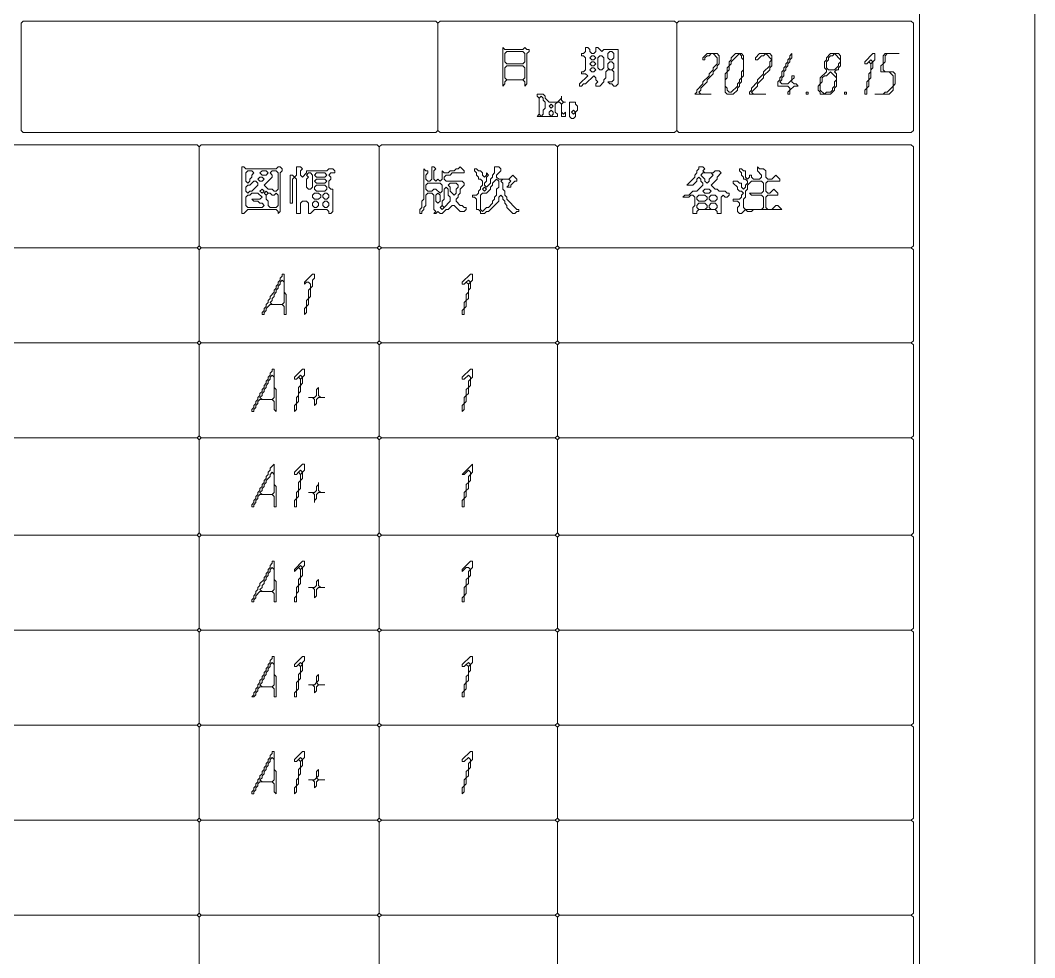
# Model space of a CAD drawing. Extents: x 58 to 1298, y 69 to 1823.
# Drawn here: x 796 to 1298, y 946 to 1410 of the extents above; entities that cross this region are included whole.
import ezdxf

# ---------------------------------------------------------------- set-up
doc = ezdxf.new("R2010")
doc.units = 0
doc.layers.add('TRACE_CURVE', color=3, linetype='Continuous', lineweight=0)
doc.layers.add('TRACE_TEXT_SYMBOL', color=6, linetype='Continuous', lineweight=0)

msp = doc.modelspace()

# ---------------------------------------------------------------- linework, layer by layer
at = {"layer": 'TRACE_CURVE', "color": 3}
for points in [[(58, 1823), (59, 1822), (59, 70), (58, 69), (1298, 69), (1298, 1823)], [(59, 1822), (60, 1823), (1297, 1823), (1298, 1822), (1298, 70), (1297, 69), (60, 69), (59, 70)], [(206, 1765), (205, 1764), (204, 1764), (204, 128), (205, 128), (206, 127), (1239, 127), (1240, 128), (1241, 128), (1241, 1764), (1240, 1764), (1239, 1765)], [(797, 1408), (798, 1409), (1002, 1409), (1003, 1408), (1003, 1355), (1002, 1354), (798, 1354), (797, 1355)], [(1003, 1408), (1004, 1409), (1120, 1409), (1121, 1408), (1121, 1355), (1120, 1354), (1004, 1354), (1003, 1355)], [(1121, 1408), (1122, 1409), (1237, 1409), (1238, 1408), (1238, 1355), (1237, 1354), (1122, 1354), (1121, 1355)], [(413, 1347), (414, 1348), (884, 1348), (885, 1347), (885, 1298), (884, 1297), (414, 1297), (413, 1298)], [(885, 1347), (886, 1348), (973, 1348), (974, 1347), (974, 1298), (973, 1297), (886, 1297), (885, 1298)], [(974, 1347), (975, 1348), (1061, 1348), (1062, 1347), (1062, 1298), (1061, 1297), (975, 1297), (974, 1298)], [(1062, 1347), (1063, 1348), (1237, 1348), (1238, 1347), (1238, 1298), (1237, 1297), (1063, 1297), (1062, 1298)], [(413, 1296), (414, 1297), (884, 1297), (885, 1296), (885, 1251), (884, 1250), (414, 1250), (413, 1251)], [(885, 1296), (886, 1297), (973, 1297), (974, 1296), (974, 1251), (973, 1250), (886, 1250), (885, 1251)], [(974, 1296), (975, 1297), (1061, 1297), (1062, 1296), (1062, 1251), (1061, 1250), (975, 1250), (974, 1251)], [(1062, 1296), (1063, 1297), (1237, 1297), (1238, 1296), (1238, 1251), (1237, 1250), (1063, 1250), (1062, 1251)], [(413, 1249), (414, 1250), (884, 1250), (885, 1249), (885, 1204), (884, 1203), (414, 1203), (413, 1204)], [(885, 1249), (886, 1250), (973, 1250), (974, 1249), (974, 1204), (973, 1203), (886, 1203), (885, 1204)], [(974, 1249), (975, 1250), (1061, 1250), (1062, 1249), (1062, 1204), (1061, 1203), (975, 1203), (974, 1204)], [(1062, 1249), (1063, 1250), (1237, 1250), (1238, 1249), (1238, 1204), (1237, 1203), (1063, 1203), (1062, 1204)], [(413, 1202), (414, 1203), (884, 1203), (885, 1202), (885, 1156), (884, 1155), (414, 1155), (413, 1156)], [(885, 1202), (886, 1203), (973, 1203), (974, 1202), (974, 1156), (973, 1155), (886, 1155), (885, 1156)], [(974, 1202), (975, 1203), (1061, 1203), (1062, 1202), (1062, 1156), (1061, 1155), (975, 1155), (974, 1156)], [(1062, 1202), (1063, 1203), (1237, 1203), (1238, 1202), (1238, 1156), (1237, 1155), (1063, 1155), (1062, 1156)], [(413, 1154), (414, 1155), (884, 1155), (885, 1154), (885, 1109), (884, 1108), (414, 1108), (413, 1109)], [(885, 1154), (886, 1155), (973, 1155), (974, 1154), (974, 1109), (973, 1108), (886, 1108), (885, 1109)], [(974, 1154), (975, 1155), (1061, 1155), (1062, 1154), (1062, 1109), (1061, 1108), (975, 1108), (974, 1109)], [(1062, 1154), (1063, 1155), (1237, 1155), (1238, 1154), (1238, 1109), (1237, 1108), (1063, 1108), (1062, 1109)], [(413, 1107), (414, 1108), (884, 1108), (885, 1107), (885, 1062), (884, 1061), (414, 1061), (413, 1062)], [(885, 1107), (886, 1108), (973, 1108), (974, 1107), (974, 1062), (973, 1061), (886, 1061), (885, 1062)], [(974, 1107), (975, 1108), (1061, 1108), (1062, 1107), (1062, 1062), (1061, 1061), (975, 1061), (974, 1062)], [(1062, 1107), (1063, 1108), (1237, 1108), (1238, 1107), (1238, 1062), (1237, 1061), (1063, 1061), (1062, 1062)], [(413, 1060), (414, 1061), (884, 1061), (885, 1060), (885, 1015), (884, 1014), (414, 1014), (413, 1015)], [(885, 1060), (886, 1061), (973, 1061), (974, 1060), (974, 1015), (973, 1014), (886, 1014), (885, 1015)], [(974, 1060), (975, 1061), (1061, 1061), (1062, 1060), (1062, 1015), (1061, 1014), (975, 1014), (974, 1015)], [(1062, 1060), (1063, 1061), (1237, 1061), (1238, 1060), (1238, 1015), (1237, 1014), (1063, 1014), (1062, 1015)], [(413, 1013), (414, 1014), (884, 1014), (885, 1013), (885, 968), (884, 967), (414, 967), (413, 968)], [(885, 1013), (886, 1014), (973, 1014), (974, 1013), (974, 968), (973, 967), (886, 967), (885, 968)], [(974, 1013), (975, 1014), (1061, 1014), (1062, 1013), (1062, 968), (1061, 967), (975, 967), (974, 968)], [(1062, 1013), (1063, 1014), (1237, 1014), (1238, 1013), (1238, 968), (1237, 967), (1063, 967), (1062, 968)], [(413, 966), (414, 967), (884, 967), (885, 966), (885, 920), (884, 919), (414, 919), (413, 920)], [(885, 966), (886, 967), (973, 967), (974, 966), (974, 920), (973, 919), (886, 919), (885, 920)], [(974, 966), (975, 967), (1061, 967), (1062, 966), (1062, 920), (1061, 919), (975, 919), (974, 920)], [(1062, 966), (1063, 967), (1237, 967), (1238, 966), (1238, 920), (1237, 919), (1063, 919), (1062, 920)]]:
    msp.add_lwpolyline(points, close=True, dxfattribs=at)
at = {"layer": 'TRACE_TEXT_SYMBOL', "color": 6}
for points in [[(1035, 1396), (1035, 1377), (1036, 1378), (1036, 1379), (1037, 1380), (1045, 1380), (1046, 1379), (1046, 1377), (1047, 1378), (1047, 1393), (1048, 1394), (1048, 1395), (1047, 1395), (1046, 1396), (1045, 1395), (1036, 1395)], [(1076, 1396), (1076, 1394), (1075, 1393), (1074, 1393), (1074, 1392), (1075, 1392), (1076, 1391), (1076, 1385), (1075, 1384), (1074, 1384), (1074, 1383), (1076, 1383), (1077, 1382), (1073, 1378), (1073, 1377), (1074, 1377), (1075, 1378), (1076, 1378), (1080, 1382), (1081, 1381), (1081, 1380), (1082, 1379), (1081, 1378), (1081, 1377), (1083, 1377), (1085, 1379), (1085, 1380), (1086, 1381), (1086, 1384), (1087, 1385), (1089, 1385), (1090, 1384), (1090, 1380), (1089, 1379), (1087, 1379), (1088, 1378), (1089, 1378), (1090, 1377), (1091, 1377), (1092, 1378), (1092, 1395), (1085, 1395), (1084, 1394), (1082, 1396), (1081, 1396), (1081, 1394), (1080, 1393), (1079, 1393), (1078, 1394), (1078, 1395), (1077, 1396)], [(1036, 1393), (1037, 1394), (1045, 1394), (1046, 1393), (1046, 1389), (1045, 1388), (1037, 1388), (1036, 1389)], [(1078, 1391), (1079, 1392), (1080, 1392), (1081, 1391), (1080, 1390), (1079, 1390)], [(1082, 1391), (1083, 1392), (1084, 1392), (1085, 1391), (1085, 1386), (1084, 1385), (1083, 1385), (1082, 1386)], [(1087, 1393), (1088, 1394), (1089, 1394), (1090, 1393), (1090, 1391), (1089, 1390), (1088, 1390), (1087, 1391)], [(1136, 1393), (1134, 1391), (1134, 1390), (1135, 1390), (1135, 1391), (1136, 1392), (1137, 1392), (1138, 1393), (1139, 1393), (1141, 1391), (1141, 1388), (1139, 1386), (1139, 1385), (1137, 1383), (1137, 1382), (1134, 1379), (1134, 1378), (1131, 1375), (1131, 1374), (1130, 1373), (1138, 1373), (1133, 1373), (1132, 1374), (1133, 1375), (1133, 1376), (1136, 1379), (1136, 1380), (1139, 1383), (1139, 1384), (1141, 1386), (1141, 1387), (1142, 1388), (1142, 1392), (1141, 1393)], [(1150, 1393), (1148, 1391), (1148, 1390), (1147, 1389), (1147, 1387), (1146, 1386), (1146, 1384), (1145, 1383), (1145, 1374), (1146, 1373), (1149, 1373), (1151, 1375), (1151, 1376), (1152, 1377), (1152, 1378), (1153, 1379), (1153, 1381), (1154, 1382), (1154, 1392), (1153, 1393)], [(1152, 1393), (1153, 1392), (1153, 1391), (1154, 1390), (1154, 1385), (1153, 1384), (1153, 1381), (1152, 1380), (1152, 1379), (1151, 1378), (1151, 1377), (1148, 1374), (1147, 1374), (1146, 1375), (1146, 1376), (1145, 1377), (1145, 1380), (1146, 1381), (1146, 1384), (1147, 1385), (1147, 1387), (1148, 1388), (1148, 1389)], [(1162, 1393), (1160, 1391), (1160, 1390), (1161, 1390), (1163, 1392), (1164, 1392), (1165, 1393), (1168, 1390), (1167, 1389), (1167, 1387), (1164, 1384), (1164, 1383), (1161, 1380), (1161, 1379), (1158, 1376), (1158, 1375), (1157, 1374), (1157, 1373), (1165, 1373), (1159, 1373), (1158, 1374), (1161, 1377), (1161, 1378), (1164, 1381), (1164, 1382), (1167, 1385), (1167, 1386), (1168, 1387), (1168, 1392), (1167, 1393)], [(1178, 1393), (1177, 1392), (1177, 1391), (1176, 1390), (1176, 1389), (1175, 1388), (1175, 1387), (1174, 1386), (1174, 1385), (1173, 1384), (1173, 1382), (1172, 1381), (1172, 1380), (1171, 1379), (1171, 1377), (1176, 1377), (1177, 1376), (1177, 1375), (1176, 1374), (1176, 1373), (1177, 1373), (1177, 1375), (1179, 1377), (1181, 1377), (1180, 1378), (1179, 1378), (1178, 1379), (1178, 1380), (1179, 1381), (1179, 1382), (1178, 1382), (1178, 1380), (1176, 1378), (1173, 1378), (1172, 1379), (1173, 1380), (1173, 1381), (1174, 1382), (1174, 1384), (1175, 1385), (1175, 1386), (1176, 1387), (1176, 1388), (1177, 1389), (1177, 1390), (1178, 1391)], [(1197, 1393), (1195, 1391), (1195, 1390), (1194, 1389), (1194, 1386), (1195, 1385), (1195, 1384), (1192, 1381), (1192, 1378), (1191, 1377), (1191, 1375), (1192, 1374), (1192, 1373), (1197, 1373), (1199, 1375), (1199, 1376), (1200, 1377), (1200, 1383), (1199, 1384), (1200, 1385), (1201, 1385), (1201, 1386), (1202, 1387), (1202, 1392), (1201, 1393)], [(1198, 1392), (1199, 1393), (1202, 1390), (1202, 1389), (1201, 1388), (1201, 1387), (1199, 1385), (1196, 1385), (1195, 1386), (1195, 1389), (1196, 1390), (1196, 1391), (1197, 1392)], [(1218, 1393), (1214, 1389), (1214, 1388), (1215, 1388), (1216, 1389), (1217, 1388), (1217, 1384), (1216, 1383), (1216, 1380), (1215, 1379), (1215, 1376), (1214, 1375), (1214, 1373), (1215, 1373), (1215, 1376), (1216, 1377), (1216, 1380), (1217, 1381), (1217, 1385), (1218, 1386), (1218, 1389), (1219, 1390), (1219, 1393)], [(1216, 1389), (1217, 1390), (1218, 1389), (1217, 1388)], [(1224, 1393), (1223, 1392), (1223, 1388), (1222, 1387), (1222, 1384), (1226, 1384), (1228, 1382), (1228, 1377), (1225, 1374), (1224, 1374), (1223, 1373), (1219, 1373), (1226, 1373), (1228, 1375), (1228, 1377), (1229, 1378), (1229, 1383), (1228, 1384), (1224, 1384), (1223, 1385), (1223, 1388), (1224, 1389), (1224, 1392), (1225, 1393), (1231, 1393)], [(1036, 1386), (1037, 1387), (1045, 1387), (1046, 1386), (1046, 1381), (1045, 1380), (1037, 1380), (1036, 1381)], [(1078, 1388), (1079, 1389), (1080, 1389), (1081, 1388), (1080, 1387), (1079, 1387)], [(1078, 1385), (1079, 1386), (1080, 1386), (1081, 1385), (1080, 1384), (1079, 1384)], [(1087, 1388), (1088, 1389), (1089, 1389), (1090, 1388), (1090, 1386), (1089, 1385), (1088, 1385), (1087, 1386)], [(1197, 1384), (1200, 1381), (1200, 1380), (1199, 1379), (1199, 1377), (1198, 1376), (1198, 1375), (1197, 1374), (1195, 1374), (1194, 1373), (1192, 1375), (1192, 1378), (1193, 1379), (1193, 1381), (1194, 1382), (1195, 1382)], [(1052, 1373), (1052, 1372), (1053, 1371), (1053, 1363), (1052, 1362), (1062, 1362), (1062, 1363), (1061, 1364), (1061, 1368), (1062, 1369), (1063, 1369), (1064, 1368), (1064, 1362), (1066, 1362), (1066, 1364), (1065, 1363), (1064, 1364), (1064, 1368), (1065, 1369), (1066, 1369), (1065, 1369), (1064, 1370), (1064, 1372), (1064, 1371), (1062, 1369), (1058, 1369), (1056, 1371), (1056, 1372), (1055, 1373)], [(1053, 1371), (1054, 1372), (1055, 1371), (1055, 1370), (1056, 1369), (1056, 1366), (1055, 1365), (1055, 1363), (1054, 1362), (1053, 1363)], [(1185, 1374), (1185, 1373), (1186, 1373), (1186, 1374)], [(1204, 1374), (1204, 1373), (1205, 1373), (1205, 1374)], [(1058, 1367), (1059, 1368), (1060, 1367), (1059, 1366)], [(1058, 1364), (1059, 1365), (1060, 1364), (1060, 1363), (1059, 1362), (1058, 1363)], [(1068, 1369), (1068, 1362), (1069, 1361), (1070, 1361), (1071, 1362), (1071, 1364), (1072, 1365), (1072, 1367), (1071, 1368), (1071, 1369)], [(1069, 1364), (1070, 1365), (1071, 1364), (1070, 1363)], [(906, 1337), (906, 1314), (907, 1314), (909, 1316), (923, 1316), (924, 1315), (924, 1314), (925, 1315), (925, 1334), (926, 1335), (926, 1336), (925, 1337), (924, 1337), (923, 1336), (908, 1336), (907, 1337)], [(908, 1334), (909, 1335), (911, 1335), (912, 1334), (911, 1333), (911, 1332), (910, 1331), (910, 1330), (909, 1329), (908, 1330)], [(915, 1334), (916, 1335), (918, 1335), (919, 1334), (918, 1333), (916, 1333)], [(920, 1334), (921, 1335), (923, 1335), (924, 1334), (924, 1326), (923, 1325), (922, 1325), (921, 1326), (919, 1326), (917, 1328), (921, 1332), (921, 1333)], [(933, 1337), (933, 1333), (932, 1332), (931, 1333), (930, 1333), (930, 1319), (931, 1319), (931, 1331), (932, 1332), (933, 1331), (933, 1314), (935, 1314), (935, 1319), (936, 1320), (938, 1320), (939, 1319), (939, 1314), (940, 1314), (942, 1316), (948, 1316), (949, 1315), (949, 1314), (950, 1314), (951, 1315), (951, 1326), (950, 1326), (949, 1327), (949, 1330), (950, 1331), (950, 1332), (949, 1333), (950, 1334), (952, 1334), (952, 1335), (951, 1336), (949, 1336), (948, 1335), (938, 1335), (938, 1334), (936, 1332), (935, 1333), (935, 1335), (936, 1336), (935, 1337)], [(938, 1333), (939, 1334), (940, 1334), (941, 1333), (941, 1327), (940, 1326), (939, 1326), (938, 1327), (938, 1331), (939, 1332)], [(942, 1333), (943, 1334), (947, 1334), (948, 1333), (947, 1332), (943, 1332)], [(1132, 1337), (1132, 1336), (1131, 1335), (1131, 1334), (1130, 1333), (1130, 1332), (1126, 1328), (1129, 1328), (1131, 1330), (1131, 1331), (1132, 1332), (1133, 1331), (1133, 1330), (1134, 1329), (1134, 1328), (1131, 1325), (1129, 1325), (1127, 1323), (1125, 1323), (1124, 1322), (1127, 1322), (1128, 1323), (1129, 1323), (1130, 1322), (1130, 1318), (1129, 1317), (1129, 1314), (1131, 1314), (1131, 1315), (1132, 1316), (1140, 1316), (1141, 1315), (1141, 1314), (1143, 1314), (1143, 1322), (1144, 1323), (1145, 1322), (1146, 1322), (1147, 1323), (1147, 1324), (1146, 1324), (1145, 1325), (1142, 1325), (1141, 1326), (1140, 1326), (1138, 1328), (1141, 1331), (1141, 1332), (1143, 1334), (1142, 1335), (1140, 1335), (1139, 1334), (1135, 1334), (1134, 1335), (1135, 1336), (1134, 1337)], [(1133, 1333), (1134, 1334), (1138, 1334), (1139, 1333), (1137, 1331), (1137, 1330), (1136, 1329), (1135, 1330), (1135, 1331)], [(912, 1330), (913, 1330), (914, 1329), (914, 1328), (911, 1325), (910, 1325), (909, 1324), (908, 1325), (908, 1327), (909, 1328), (910, 1328)], [(914, 1331), (915, 1332), (916, 1332), (917, 1331), (916, 1330), (915, 1330)], [(942, 1330), (943, 1331), (947, 1331), (948, 1330), (947, 1329), (943, 1329)], [(997, 1328), (998, 1329), (1004, 1329), (1005, 1328), (1005, 1325), (1004, 1324), (1002, 1326), (1001, 1326), (1000, 1325), (998, 1325), (997, 1326)], [(1008, 1328), (1009, 1329), (1012, 1329), (1013, 1328), (1013, 1327), (1012, 1326), (1012, 1324), (1011, 1323), (1009, 1325), (1009, 1327)], [(1032, 1331), (1033, 1330), (1033, 1327), (1032, 1326), (1032, 1323), (1031, 1322), (1031, 1321), (1030, 1320), (1030, 1319), (1028, 1317), (1027, 1317), (1025, 1315), (1024, 1316), (1024, 1323), (1025, 1324), (1027, 1324), (1029, 1326), (1029, 1327), (1030, 1328), (1030, 1329)], [(1158, 1330), (1163, 1330), (1164, 1329), (1164, 1325), (1163, 1324), (1157, 1324), (1158, 1323), (1163, 1323), (1164, 1322), (1164, 1317), (1163, 1316), (1155, 1316), (1154, 1317), (1154, 1321), (1155, 1322), (1155, 1325), (1156, 1326), (1156, 1328)], [(910, 1323), (911, 1324), (914, 1324), (916, 1322), (915, 1321), (911, 1321), (912, 1320), (914, 1320), (915, 1319), (916, 1319), (917, 1318), (916, 1317), (909, 1317), (908, 1318), (908, 1322), (909, 1323)], [(915, 1325), (916, 1326), (917, 1325), (916, 1324)], [(917, 1324), (918, 1325), (919, 1324), (918, 1323)], [(918, 1323), (919, 1324), (920, 1324), (921, 1323), (922, 1323), (923, 1324), (924, 1323), (924, 1318), (923, 1317), (920, 1317), (919, 1318), (919, 1320), (918, 1321)], [(941, 1323), (942, 1324), (944, 1324), (945, 1323), (945, 1322), (944, 1321), (942, 1321), (941, 1322)], [(942, 1327), (943, 1328), (947, 1328), (948, 1327), (948, 1326), (947, 1325), (943, 1325), (942, 1326)], [(946, 1323), (947, 1324), (948, 1324), (949, 1323), (949, 1322), (948, 1321), (947, 1321), (946, 1322)], [(1002, 1323), (1003, 1324), (1004, 1323), (1004, 1320), (1003, 1319), (1002, 1320)], [(1006, 1326), (1007, 1327), (1008, 1326), (1008, 1323), (1009, 1322), (1009, 1320), (1006, 1317), (1005, 1318), (1005, 1320), (1006, 1321)], [(1025, 1326), (1026, 1327), (1027, 1326), (1026, 1325)], [(1134, 1325), (1135, 1326), (1137, 1326), (1138, 1325), (1137, 1324), (1135, 1324)], [(941, 1319), (942, 1320), (943, 1320), (944, 1319), (944, 1318), (943, 1317), (942, 1317), (941, 1318)], [(946, 1319), (947, 1320), (948, 1320), (949, 1319), (949, 1318), (948, 1317), (947, 1317), (946, 1318)], [(1131, 1322), (1132, 1323), (1135, 1323), (1136, 1322), (1136, 1321), (1135, 1320), (1132, 1320), (1131, 1321)], [(1131, 1318), (1132, 1319), (1135, 1319), (1136, 1318), (1136, 1317), (1135, 1316), (1132, 1316), (1131, 1317)], [(1137, 1322), (1138, 1323), (1140, 1323), (1141, 1322), (1141, 1321), (1140, 1320), (1138, 1320), (1137, 1321)], [(1137, 1318), (1138, 1319), (1140, 1319), (1141, 1318), (1141, 1317), (1140, 1316), (1138, 1316), (1137, 1317)], [(1004, 1317), (1005, 1318), (1006, 1317), (1005, 1316)], [(926, 1284), (926, 1283), (925, 1282), (925, 1281), (924, 1280), (924, 1279), (923, 1278), (923, 1277), (922, 1276), (922, 1275), (920, 1273), (920, 1272), (919, 1271), (919, 1270), (918, 1269), (918, 1268), (917, 1267), (917, 1266), (916, 1265), (916, 1264), (917, 1264), (917, 1265), (918, 1266), (918, 1267), (920, 1269), (926, 1269), (927, 1268), (927, 1264), (928, 1264), (928, 1274), (927, 1275), (927, 1284)], [(941, 1284), (937, 1280), (937, 1279), (938, 1280), (939, 1280), (940, 1279), (940, 1277), (939, 1276), (939, 1272), (938, 1271), (938, 1268), (937, 1267), (937, 1264), (938, 1265), (938, 1268), (939, 1269), (939, 1272), (940, 1273), (940, 1277), (941, 1278), (941, 1281), (942, 1282), (942, 1284)], [(1019, 1284), (1015, 1280), (1015, 1279), (1016, 1279), (1017, 1280), (1018, 1279), (1018, 1275), (1017, 1274), (1017, 1271), (1016, 1270), (1016, 1267), (1015, 1266), (1015, 1264), (1016, 1264), (1016, 1267), (1017, 1268), (1017, 1271), (1018, 1272), (1018, 1276), (1019, 1277), (1019, 1280), (1020, 1281), (1020, 1284)], [(925, 1280), (926, 1281), (927, 1280), (927, 1270), (926, 1269), (921, 1269), (920, 1270), (921, 1271), (921, 1272), (922, 1273), (922, 1274), (923, 1275), (923, 1276), (924, 1277), (924, 1278), (925, 1279)], [(1017, 1280), (1018, 1281), (1019, 1280), (1018, 1279)], [(921, 1237), (921, 1236), (920, 1235), (920, 1234), (919, 1233), (919, 1232), (918, 1231), (918, 1230), (917, 1229), (917, 1228), (916, 1227), (916, 1226), (915, 1225), (915, 1224), (914, 1223), (914, 1222), (913, 1221), (913, 1220), (912, 1219), (912, 1218), (911, 1217), (911, 1216), (912, 1216), (912, 1217), (913, 1218), (913, 1219), (914, 1220), (914, 1221), (915, 1222), (921, 1222), (922, 1221), (922, 1217), (923, 1216), (923, 1227), (922, 1228), (922, 1237)], [(920, 1233), (921, 1234), (922, 1233), (922, 1223), (921, 1222), (916, 1222), (915, 1223), (916, 1224), (916, 1225), (917, 1226), (917, 1227), (918, 1228), (918, 1229), (919, 1230), (919, 1231), (920, 1232)], [(936, 1237), (932, 1233), (932, 1232), (933, 1232), (934, 1233), (935, 1232), (935, 1229), (934, 1228), (934, 1224), (933, 1223), (933, 1220), (932, 1219), (932, 1216), (933, 1217), (933, 1220), (934, 1221), (934, 1225), (935, 1226), (935, 1229), (936, 1230), (936, 1233), (937, 1234), (937, 1237)], [(934, 1233), (935, 1234), (936, 1233), (935, 1232)], [(1019, 1237), (1015, 1233), (1015, 1232), (1016, 1232), (1018, 1234), (1019, 1233), (1019, 1232), (1018, 1231), (1018, 1228), (1017, 1227), (1017, 1224), (1016, 1223), (1016, 1220), (1015, 1219), (1015, 1216), (1016, 1217), (1016, 1220), (1017, 1221), (1017, 1224), (1018, 1225), (1018, 1228), (1019, 1229), (1019, 1232), (1020, 1233), (1020, 1237)], [(944, 1228), (943, 1227), (943, 1224), (942, 1223), (939, 1223), (941, 1223), (942, 1222), (942, 1219), (943, 1220), (943, 1222), (944, 1223), (947, 1223), (945, 1223), (944, 1224)], [(922, 1190), (920, 1188), (920, 1187), (919, 1186), (919, 1185), (918, 1184), (918, 1183), (917, 1182), (917, 1181), (916, 1180), (916, 1179), (915, 1178), (915, 1177), (914, 1176), (914, 1175), (913, 1174), (913, 1173), (912, 1172), (912, 1171), (911, 1170), (911, 1169), (912, 1169), (912, 1170), (913, 1171), (913, 1172), (914, 1173), (914, 1174), (915, 1175), (921, 1175), (922, 1174), (922, 1169), (923, 1169), (923, 1179), (922, 1180)], [(936, 1190), (932, 1186), (932, 1185), (933, 1185), (934, 1186), (935, 1185), (935, 1182), (934, 1181), (934, 1177), (933, 1176), (933, 1173), (932, 1172), (932, 1169), (933, 1169), (933, 1173), (934, 1174), (934, 1177), (935, 1178), (935, 1182), (936, 1183), (936, 1186), (937, 1187), (937, 1190)], [(1020, 1190), (1015, 1185), (1016, 1185), (1018, 1187), (1019, 1186), (1019, 1185), (1018, 1184), (1018, 1181), (1017, 1180), (1017, 1177), (1016, 1176), (1016, 1173), (1015, 1172), (1015, 1169), (1016, 1169), (1016, 1173), (1017, 1174), (1017, 1177), (1018, 1178), (1018, 1181), (1019, 1182), (1019, 1185), (1020, 1186)], [(920, 1185), (921, 1186), (922, 1185), (922, 1176), (921, 1175), (916, 1175), (915, 1176), (916, 1177), (916, 1178), (917, 1179), (917, 1180), (918, 1181), (918, 1182), (920, 1184)], [(934, 1186), (935, 1187), (936, 1186), (935, 1185)], [(944, 1181), (944, 1180), (943, 1179), (943, 1177), (942, 1176), (939, 1176), (941, 1176), (942, 1175), (942, 1171), (942, 1172), (943, 1173), (943, 1175), (944, 1176), (947, 1176), (945, 1176), (944, 1177)], [(921, 1142), (921, 1141), (920, 1140), (920, 1139), (919, 1138), (919, 1137), (918, 1136), (918, 1135), (917, 1134), (917, 1133), (915, 1131), (915, 1130), (914, 1129), (914, 1128), (913, 1127), (913, 1126), (912, 1125), (912, 1124), (911, 1123), (911, 1122), (912, 1122), (912, 1123), (913, 1124), (913, 1125), (915, 1127), (921, 1127), (922, 1126), (922, 1122), (923, 1122), (923, 1132), (922, 1133), (922, 1142)], [(920, 1138), (921, 1139), (922, 1138), (922, 1128), (921, 1127), (916, 1127), (915, 1128), (916, 1129), (916, 1130), (917, 1131), (917, 1132), (918, 1133), (918, 1134), (919, 1135), (919, 1136), (920, 1137)], [(936, 1142), (932, 1138), (932, 1137), (934, 1139), (935, 1138), (935, 1134), (934, 1133), (934, 1130), (933, 1129), (933, 1125), (932, 1124), (932, 1122), (933, 1122), (933, 1126), (934, 1127), (934, 1130), (935, 1131), (935, 1134), (936, 1135), (936, 1139), (937, 1140), (937, 1142)], [(934, 1139), (935, 1140), (936, 1139), (935, 1138)], [(1019, 1142), (1015, 1138), (1015, 1137), (1017, 1139), (1018, 1139), (1019, 1138), (1018, 1137), (1018, 1134), (1017, 1133), (1017, 1130), (1016, 1129), (1016, 1125), (1015, 1124), (1015, 1122), (1016, 1122), (1016, 1125), (1017, 1126), (1017, 1130), (1018, 1131), (1018, 1134), (1019, 1135), (1019, 1138), (1020, 1139), (1020, 1142)], [(944, 1133), (943, 1132), (943, 1130), (942, 1129), (939, 1129), (941, 1129), (942, 1128), (942, 1124), (943, 1125), (943, 1128), (944, 1129), (947, 1129), (945, 1129), (944, 1130)], [(921, 1095), (921, 1094), (920, 1093), (920, 1092), (919, 1091), (919, 1090), (918, 1089), (918, 1088), (917, 1087), (917, 1086), (916, 1085), (916, 1084), (915, 1083), (915, 1082), (914, 1081), (914, 1080), (913, 1079), (913, 1078), (912, 1077), (912, 1076), (911, 1075), (912, 1075), (913, 1076), (913, 1077), (914, 1078), (914, 1079), (915, 1080), (921, 1080), (922, 1079), (922, 1075), (923, 1075), (923, 1085), (922, 1086), (922, 1095)], [(936, 1095), (932, 1091), (932, 1090), (933, 1090), (934, 1091), (935, 1090), (935, 1087), (934, 1086), (934, 1083), (933, 1082), (933, 1078), (932, 1077), (932, 1075), (933, 1075), (933, 1078), (934, 1079), (934, 1083), (935, 1084), (935, 1087), (936, 1088), (936, 1092), (937, 1093), (937, 1095)], [(1019, 1095), (1015, 1091), (1015, 1090), (1016, 1090), (1017, 1091), (1018, 1090), (1018, 1086), (1017, 1085), (1017, 1082), (1016, 1081), (1016, 1078), (1015, 1077), (1015, 1075), (1016, 1075), (1016, 1078), (1017, 1079), (1017, 1082), (1018, 1083), (1018, 1087), (1019, 1088), (1019, 1091), (1020, 1092), (1020, 1095)], [(920, 1091), (921, 1092), (922, 1091), (922, 1081), (921, 1080), (916, 1080), (915, 1081), (916, 1082), (916, 1083), (917, 1084), (917, 1085), (918, 1086), (918, 1087), (919, 1088), (919, 1089), (920, 1090)], [(934, 1091), (935, 1092), (936, 1091), (935, 1090)], [(1017, 1091), (1018, 1092), (1019, 1091), (1018, 1090)], [(944, 1086), (943, 1085), (943, 1082), (942, 1081), (939, 1081), (941, 1081), (942, 1080), (942, 1077), (943, 1078), (943, 1080), (944, 1081), (947, 1081), (944, 1081), (943, 1082), (944, 1083)], [(921, 1048), (921, 1047), (920, 1046), (920, 1045), (919, 1044), (919, 1043), (918, 1042), (918, 1041), (917, 1040), (917, 1039), (916, 1038), (916, 1037), (915, 1036), (915, 1035), (914, 1034), (914, 1033), (913, 1032), (913, 1031), (912, 1030), (912, 1029), (911, 1028), (911, 1027), (912, 1027), (912, 1028), (913, 1029), (913, 1030), (914, 1031), (914, 1032), (915, 1033), (921, 1033), (922, 1032), (922, 1028), (923, 1027), (923, 1038), (922, 1039), (922, 1048)], [(920, 1044), (921, 1045), (922, 1044), (922, 1034), (921, 1033), (916, 1033), (915, 1034), (916, 1035), (916, 1036), (917, 1037), (917, 1038), (918, 1039), (918, 1040), (919, 1041), (919, 1042), (920, 1043)], [(936, 1048), (932, 1044), (932, 1043), (933, 1043), (934, 1044), (935, 1043), (935, 1040), (934, 1039), (934, 1035), (933, 1034), (933, 1031), (932, 1030), (932, 1027), (933, 1028), (933, 1031), (934, 1032), (934, 1036), (935, 1037), (935, 1040), (936, 1041), (936, 1044), (937, 1045), (937, 1048)], [(934, 1044), (935, 1045), (936, 1044), (935, 1043)], [(1019, 1048), (1015, 1044), (1015, 1043), (1016, 1043), (1018, 1045), (1019, 1044), (1019, 1043), (1018, 1042), (1018, 1039), (1017, 1038), (1017, 1035), (1016, 1034), (1016, 1031), (1015, 1030), (1015, 1027), (1016, 1028), (1016, 1031), (1017, 1032), (1017, 1035), (1018, 1036), (1018, 1039), (1019, 1040), (1019, 1043), (1020, 1044), (1020, 1048)], [(944, 1039), (943, 1038), (943, 1035), (942, 1034), (939, 1034), (941, 1034), (942, 1033), (942, 1030), (943, 1031), (943, 1033), (944, 1034), (947, 1034), (944, 1034), (943, 1035), (944, 1036)]]:
    msp.add_lwpolyline(points, close=True, dxfattribs=at)
for points in [[(1000, 1337), (1000, 1331), (999, 1330), (998, 1330), (997, 1331), (997, 1333), (998, 1334), (998, 1335), (997, 1335), (996, 1336), (996, 1321), (995, 1320), (995, 1317), (994, 1316), (994, 1314), (995, 1314), (995, 1315), (996, 1316), (996, 1317), (997, 1318), (997, 1323), (998, 1324), (1000, 1324), (1001, 1323), (1001, 1316), (1002, 1315), (1001, 1314), (1002, 1314), (1003, 1315), (1004, 1314), (1005, 1314), (1007, 1316), (1008, 1316), (1010, 1318), (1011, 1318), (1014, 1315), (1016, 1315), (1017, 1316), (1017, 1317), (1016, 1317), (1015, 1318), (1014, 1318), (1012, 1320), (1012, 1321), (1013, 1322), (1013, 1323), (1014, 1324), (1014, 1326), (1016, 1328), (1016, 1329), (1015, 1330), (1007, 1330), (1006, 1331), (1006, 1332), (1007, 1333), (1009, 1333), (1010, 1334), (1016, 1334), (1016, 1335), (1014, 1337), (1013, 1336), (1012, 1336), (1011, 1335), (1009, 1335)], [(1009, 1335), (1008, 1334), (1006, 1334), (1005, 1335), (1005, 1331), (1004, 1330), (1003, 1331), (1002, 1330), (1001, 1331), (1001, 1335), (1002, 1336), (1001, 1337), (1000, 1337)], [(1031, 1337), (1031, 1334), (1030, 1333), (1030, 1332), (1029, 1331), (1029, 1329), (1027, 1327), (1026, 1328), (1026, 1329), (1027, 1330), (1027, 1332), (1028, 1333), (1027, 1334), (1027, 1333), (1026, 1332), (1025, 1333), (1025, 1334), (1024, 1335), (1023, 1335), (1022, 1336), (1021, 1336), (1021, 1335), (1022, 1334), (1022, 1333), (1023, 1332), (1023, 1331), (1024, 1331), (1025, 1330), (1025, 1328), (1024, 1327), (1024, 1326), (1023, 1325), (1023, 1324), (1022, 1323), (1020, 1323), (1020, 1322), (1021, 1322), (1022, 1321), (1022, 1316), (1023, 1316), (1024, 1315), (1024, 1314), (1026, 1314), (1027, 1315), (1028, 1315), (1033, 1320), (1033, 1322), (1034, 1323), (1035, 1322), (1035, 1321), (1036, 1320), (1036, 1319), (1037, 1318), (1037, 1317), (1040, 1314), (1041, 1314), (1042, 1315), (1043, 1315), (1043, 1316), (1042, 1316), (1037, 1321), (1037, 1322), (1036, 1323), (1036, 1325)], [(1036, 1325), (1035, 1326), (1035, 1329), (1034, 1330), (1035, 1331), (1038, 1331), (1039, 1330), (1038, 1329), (1038, 1328), (1037, 1327), (1039, 1327), (1039, 1328), (1041, 1330), (1042, 1330), (1042, 1331), (1040, 1333), (1038, 1331), (1033, 1331), (1032, 1332), (1032, 1333), (1034, 1335), (1034, 1336), (1033, 1337), (1031, 1337)], [(1161, 1337), (1161, 1335), (1163, 1333), (1163, 1332), (1162, 1331), (1159, 1331), (1158, 1332), (1158, 1333), (1157, 1333), (1157, 1332), (1156, 1331), (1155, 1332), (1155, 1335), (1154, 1335), (1153, 1336), (1152, 1336), (1152, 1335), (1153, 1334), (1153, 1333), (1154, 1332), (1154, 1331), (1155, 1331), (1156, 1330), (1156, 1329), (1155, 1328), (1155, 1327), (1154, 1326), (1153, 1327), (1153, 1329), (1152, 1329), (1151, 1330), (1149, 1330), (1149, 1329), (1151, 1327), (1151, 1326), (1152, 1325), (1153, 1325), (1154, 1324), (1153, 1323), (1153, 1322), (1152, 1321), (1149, 1321), (1149, 1320), (1151, 1320), (1152, 1319), (1152, 1318), (1151, 1317), (1151, 1315), (1152, 1314), (1153, 1314), (1155, 1316), (1156, 1315), (1158, 1315), (1159, 1316), (1173, 1316), (1171, 1318), (1170, 1318), (1168, 1316), (1166, 1316), (1165, 1317), (1165, 1322), (1166, 1323), (1171, 1323), (1171, 1324)], [(1171, 1324), (1169, 1326), (1167, 1324), (1166, 1324), (1165, 1325), (1165, 1329), (1166, 1330), (1172, 1330), (1172, 1331), (1170, 1333), (1168, 1331), (1166, 1331), (1165, 1332), (1165, 1335), (1164, 1336), (1162, 1336), (1161, 1337)]]:
    msp.add_lwpolyline(points, dxfattribs=at)

doc.saveas('drawing.dxf')
